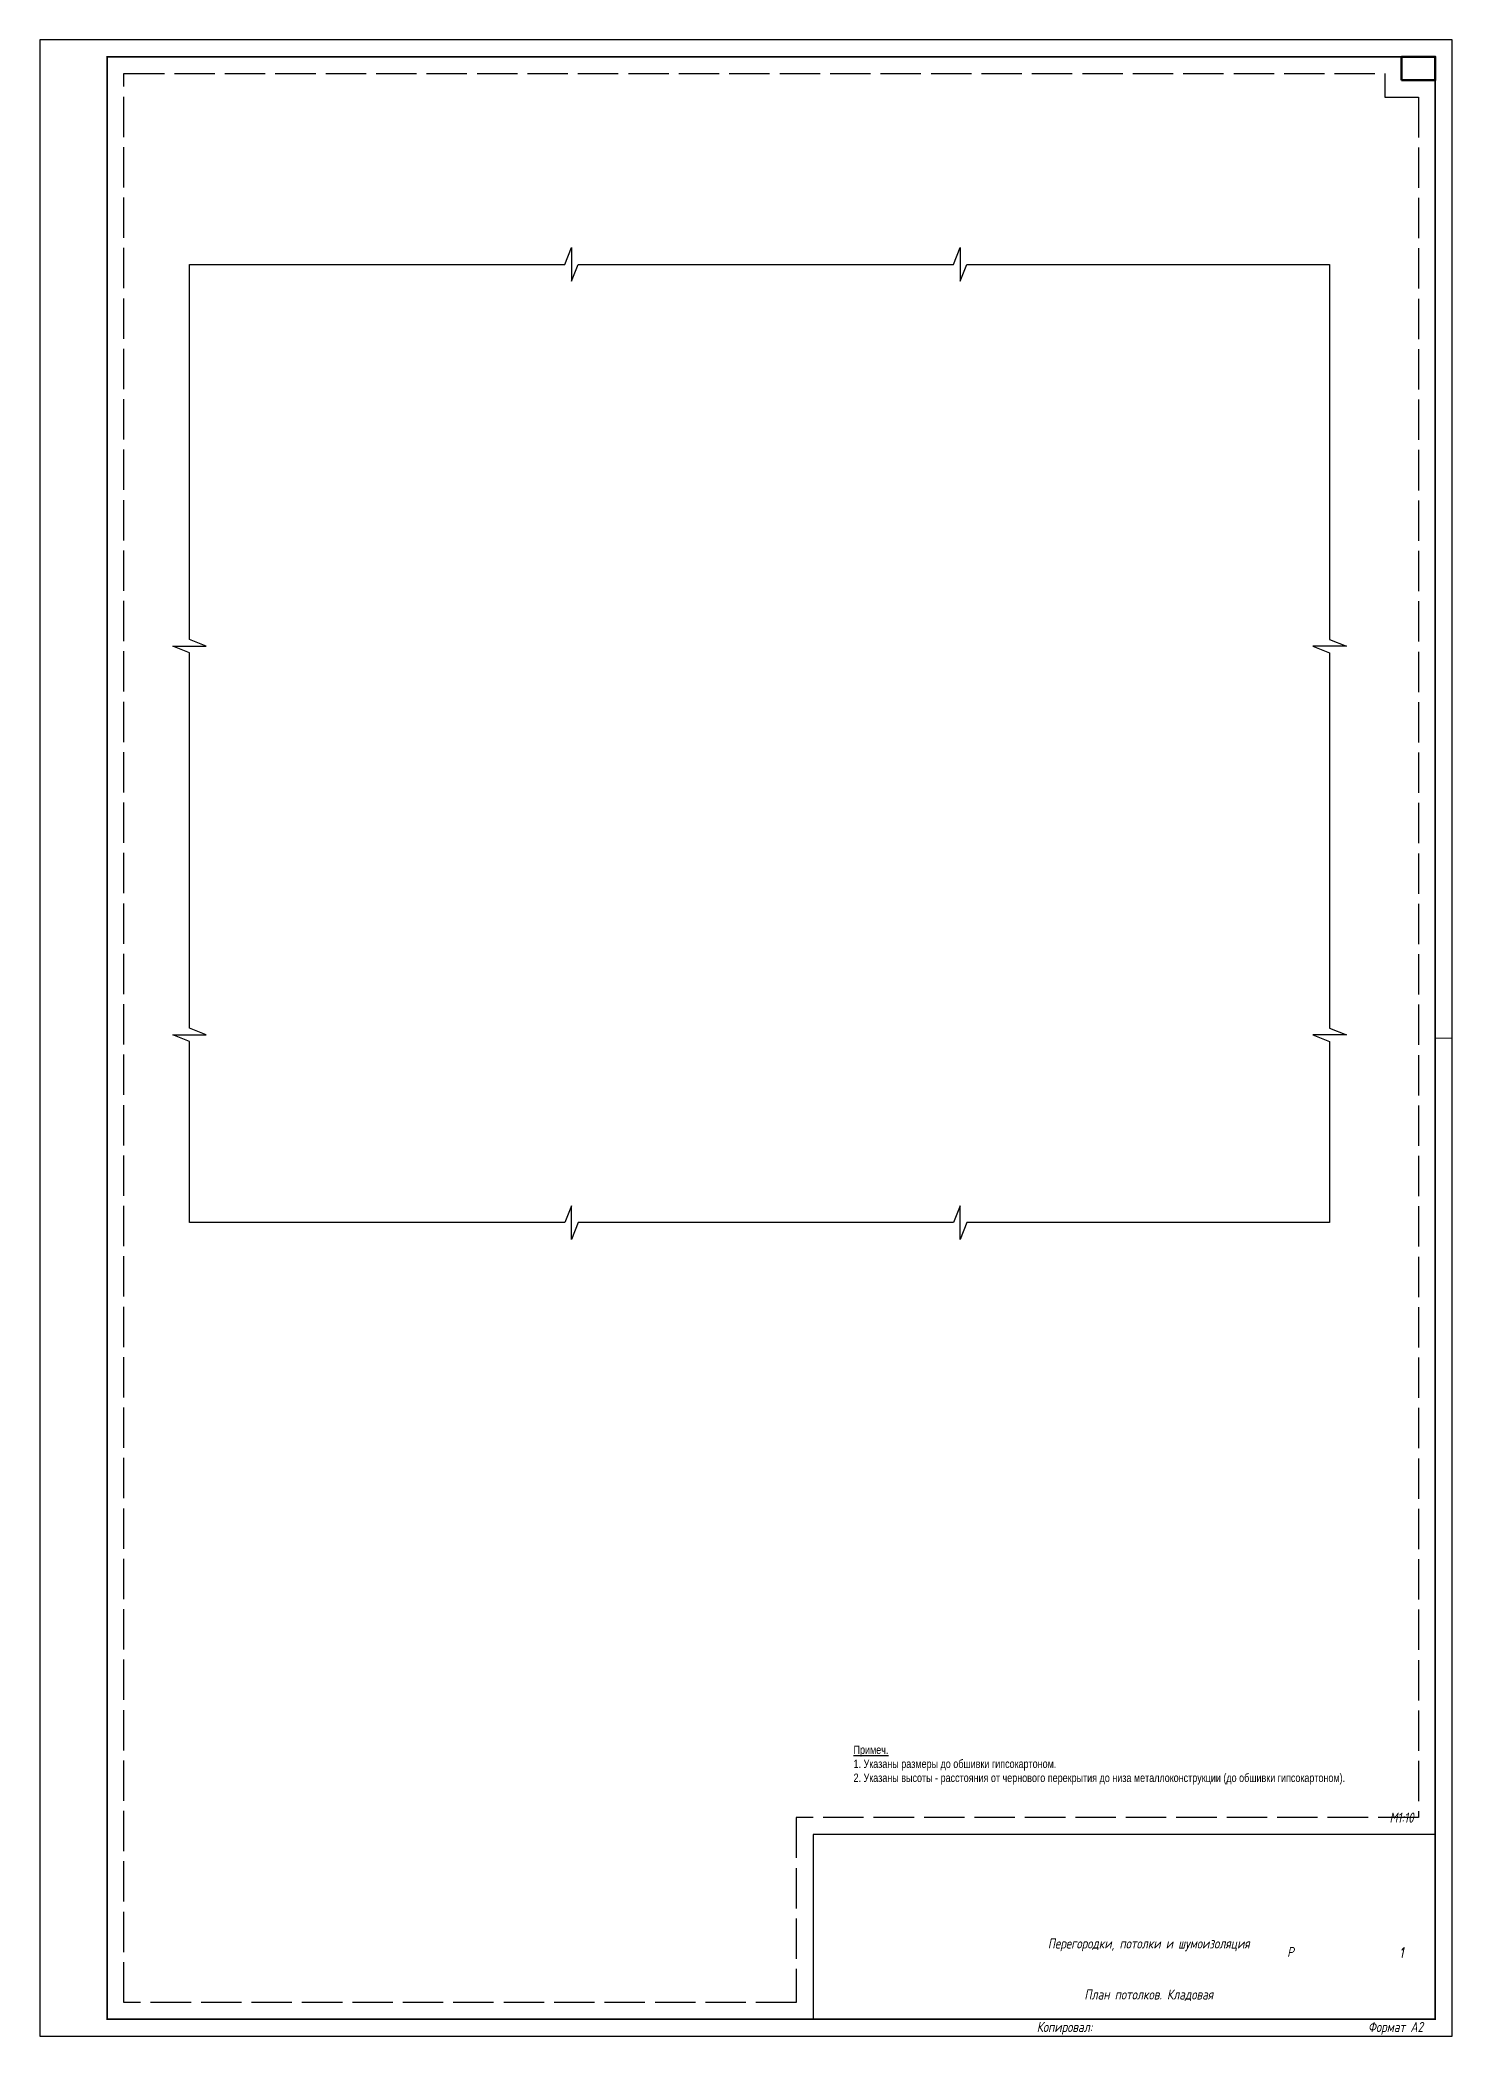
# Paper-space layout 'потолки кладовая' of a CAD drawing. Header units: millimetres. Extents: x 2120 to 2540, y 233 to 827.
import ezdxf

# ---------------------------------------------------------------- set-up
doc = ezdxf.new("R2010")
doc.units = ezdxf.units.MM
doc.linetypes.add('ACAD_ISO02W100', pattern=[15, 12, -3])
doc.layers.add('100 noprint', color=1, linetype='Continuous', plot=False)
doc.layers.add('noprint', color=2, linetype='Continuous', plot=False)
doc.layers.add('stamp', color=7, linetype='Continuous')
doc.styles.add('ГОСТ-ISOCPEUR', font='isocpeui.ttf', dxfattribs={"width": 0.8})

psp = doc.layouts.new('потолки кладовая')

# ---------------------------------------------------------------- linework, layer by layer
at = {"const_width": 0.5}
psp.add_lwpolyline([(2140.02, 238.17), (2140.02, 822.05), (2534.95, 822.05), (2534.95, 238.17)], close=True, dxfattribs=at)
psp.add_lwpolyline([(2164.5, 760.25), (2276.09, 760.25), (2278.09, 765.25), (2278.09, 755.25), (2280.09, 760.25), (2391.68, 760.25), (2393.68, 765.25), (2393.68, 755.25), (2395.68, 760.25), (2503.54, 760.25), (2503.54, 648.66), (2508.54, 646.66), (2498.54, 646.66), (2503.54, 644.66), (2503.54, 533.07), (2508.54, 531.07), (2498.54, 531.07), (2503.54, 529.07), (2503.54, 475.19), (2395.68, 475.19), (2393.68, 470.19), (2393.68, 480.19), (2391.68, 475.19), (2280.09, 475.19), (2278.09, 470.19), (2278.09, 480.19), (2276.09, 475.19), (2164.5, 475.19), (2164.5, 529.07), (2159.5, 531.07), (2169.5, 531.07), (2164.5, 533.07), (2164.5, 644.66), (2159.5, 646.66), (2169.5, 646.66), (2164.5, 648.66)], close=True)
at = {"layer": 'noprint'}
psp.add_lwpolyline([(2120.03, 827.05), (2120.03, 233.17), (2539.95, 233.17), (2539.95, 827.05)], close=True, dxfattribs=at)
at = {"layer": 'noprint', "linetype": 'ACAD_ISO02W100'}
psp.add_lwpolyline([(2145.02, 817.05), (2519.95, 817.05), (2519.95, 810.05), (2529.95, 810.05), (2529.95, 298.17), (2344.95, 298.17), (2344.95, 243.17), (2145.02, 243.17)], close=True, dxfattribs=at)
at = {"layer": 'stamp', "lineweight": 0}
psp.add_line((2539.95, 530.08), (2534.95, 530.08), dxfattribs=at)
at = {"layer": 'stamp'}
psp.add_lwpolyline([(2140.02, 822.05), (2524.95, 822.05), (2524.95, 815.05), (2534.95, 815.05), (2534.95, 293.17), (2349.95, 293.17), (2349.95, 238.17), (2140.02, 238.17)], close=True, dxfattribs=at)
at = {"layer": 'stamp', "lineweight": 50}
psp.add_lwpolyline([(2524.95, 815.05), (2534.95, 815.05), (2534.95, 822.05), (2524.95, 822.05)], close=True, dxfattribs=at)

# ---------------------------------------------------------------- texts
at = {"insert": (2361.97, 319.6), "char_height": 2.5, "width": 153.6433, "attachment_point": 1, "style": 'ГОСТ-ISOCPEUR'}
psp.add_mtext('{\\fUbuntu|b0|i0|c0|p34;\\LПримеч.\\P\\l1. Указаны размеры до обшивки гипсокартоном.\\P2. Указаны высоты - расстояния от чернового перекрытия до низа металлоконструкции (до обшивки гипсокартоном).}', dxfattribs=at)
at = {"layer": 'stamp', "lineweight": 35, "style": 'ГОСТ-ISOCPEUR', "width": 0.8}
for s, p in [('Копировал:', (2416.45, 234.38)), ('Формат А2', (2514.95, 234.38))]:
    psp.add_text(s, height=3, dxfattribs=at).set_placement(p)
at = {"layer": 'stamp', "ltscale": 100, "char_height": 3, "width": 20, "attachment_point": 4, "style": 'ГОСТ-ISOCPEUR'}
for s, insert in [('{\\pxqc;М1:10}', (2514.95, 298.17)), ('{\\pxqc;Р}', (2481.9, 258.17)), ('\\pxqc;1', (2514.95, 258.17)), ('\\pxqc;1', (2514.95, 257.92))]:
    psp.add_mtext(s, dxfattribs=dict(at, insert=insert))
at = {"layer": 'stamp', "lineweight": 35, "char_height": 3, "width": 70.1573, "attachment_point": 5, "style": 'ГОСТ-ISOCPEUR'}
for s, insert in [('{Перегородки, потолки и шумоизоляция}', (2449.76, 260.31)), ('{План потолков. Кладовая}', (2449.76, 245.31))]:
    psp.add_mtext(s, dxfattribs=dict(at, insert=insert))

# ---------------------------------------------------------------- viewports
at = {"layer": '100 noprint', "color": 2, "view_target_point": (-31847.46, -8092.4)}
vp = psp.add_viewport(center=(2334.02, 617.72), size=(349.04, 295.0647), view_center_point=(-16205.85, -10521.77), view_height=2950.647, dxfattribs=at)
vp.dxf.flags = 0x10000  # cut along an outline
vp.dxf.clipping_boundary_handle = psp.add_lwpolyline([(2164.5, 760.25), (2276.09, 760.25), (2278.09, 765.25), (2278.09, 755.25), (2280.09, 760.25), (2391.68, 760.25), (2393.68, 765.25), (2393.68, 755.25), (2395.68, 760.25), (2503.54, 760.25), (2503.54, 648.66), (2508.54, 646.66), (2498.54, 646.66), (2503.54, 644.66), (2503.54, 533.07), (2508.54, 531.07), (2498.54, 531.07), (2503.54, 529.07), (2503.54, 475.19), (2395.68, 475.19), (2393.68, 470.19), (2393.68, 480.19), (2391.68, 475.19), (2280.09, 475.19), (2278.09, 470.19), (2278.09, 480.19), (2276.09, 475.19), (2164.5, 475.19), (2164.5, 529.07), (2159.5, 531.07), (2169.5, 531.07), (2164.5, 533.07), (2164.5, 644.66), (2159.5, 646.66), (2169.5, 646.66), (2164.5, 648.66)], format="xyb", close=True, dxfattribs={"invisible": 1}).dxf.handle

doc.saveas('drawing.dxf')
